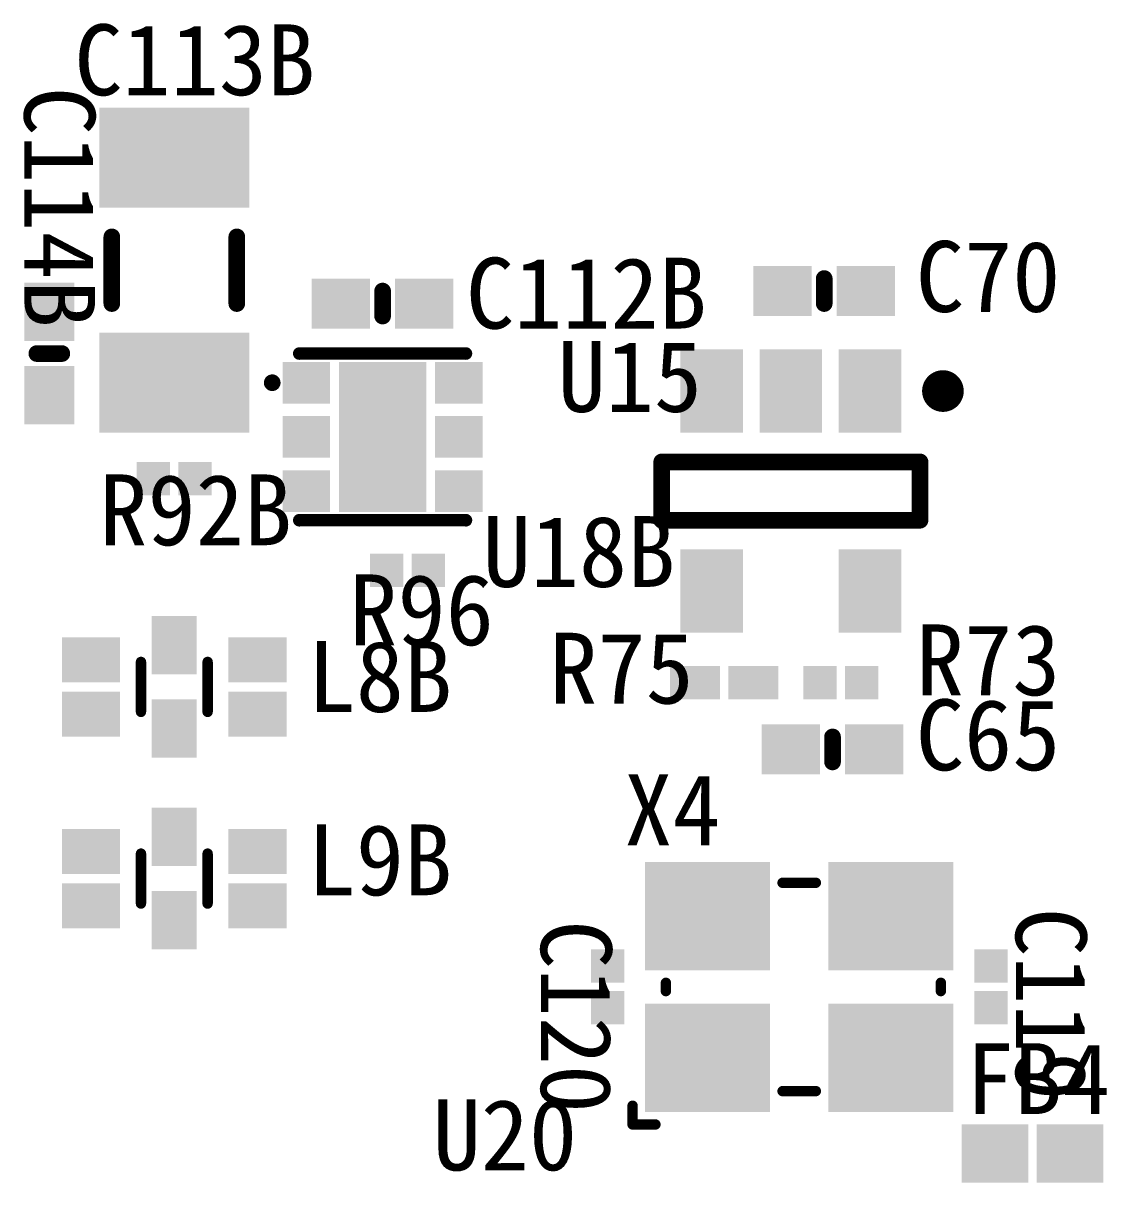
# Model space of a CAD drawing. Header units: millimetres. Extents: x 15 to 121, y 19 to 88.
# Drawn here: x 42.09 to 55.09, y 46.45 to 60.36 of the extents above; entities that cross this region are included whole.
import ezdxf

# ---------------------------------------------------------------- set-up
doc = ezdxf.new("R2010")
doc.units = ezdxf.units.MM
for name, color, linetype in [('TopOverlay', 2, 'Continuous'), ('TopPaste', 8, 'Continuous'), ('TopSolder', 216, 'Continuous')]:
    doc.layers.add(name, color=color, linetype=linetype)

# ---------------------------------------------------------------- blocks, each defined once
blk = doc.blocks.new('SX_32_41')
at = {"layer": 'TopOverlay', "const_width": 0.125}
for points in [[(-0.2, 1.25), (0.2, 1.25)], [(-1.6, -0.05), (-1.6, 0.05)], [(1.7, -0.05), (1.7, 0.05)], [(-0.2, -1.25), (0.2, -1.25)], [(-2, -1.65), (-2, -1.425)], [(-2, -1.65), (-1.725, -1.65)]]:
    blk.add_lwpolyline(points, dxfattribs=at)
at = {"layer": 'TopOverlay', "const_width": 0.0625}
for points in [[(-0.231, 1.25, 1), (-0.169, 1.25, 1)], [(0.169, 1.25, 1), (0.231, 1.25, 1)], [(-1.631, 0.05, 1), (-1.569, 0.05, 1)], [(-1.631, -0.05, 1), (-1.569, -0.05, 1)], [(1.669, 0.05, 1), (1.731, 0.05, 1)], [(1.669, -0.05, 1), (1.731, -0.05, 1)], [(-0.231, -1.25, 1), (-0.169, -1.25, 1)], [(0.169, -1.25, 1), (0.231, -1.25, 1)], [(-2.031, -1.425, 1), (-1.969, -1.425, 1)], [(-2.031, -1.65, 1), (-1.969, -1.65, 1)], [(-2.031, -1.65, 1), (-1.969, -1.65, 1)], [(-1.756, -1.65, 1), (-1.694, -1.65, 1)]]:
    blk.add_lwpolyline(points, format="xyb", close=True, dxfattribs=at)
at = {"layer": 'TopPaste'}
for points in [[(-1.8, 0.25), (-0.4, 0.25), (-1.8, 1.45), (-0.4, 1.45)], [(0.4, 0.25), (1.8, 0.25), (0.4, 1.45), (1.8, 1.45)], [(-1.8, -1.45), (-0.4, -1.45), (-1.8, -0.25), (-0.4, -0.25)], [(0.4, -1.45), (1.8, -1.45), (0.4, -0.25), (1.8, -0.25)]]:
    blk.add_solid(points, dxfattribs=at)
at = {"layer": 'TopSolder'}
for points in [[(-1.85, 0.2), (-0.35, 0.2), (-1.85, 1.5), (-0.35, 1.5)], [(0.35, 0.2), (1.85, 0.2), (0.35, 1.5), (1.85, 1.5)], [(-1.85, -1.5), (-0.35, -1.5), (-1.85, -0.2), (-0.35, -0.2)], [(0.35, -1.5), (1.85, -1.5), (0.35, -0.2), (1.85, -0.2)]]:
    blk.add_solid(points, dxfattribs=at)
blk = doc.blocks.new('UDFN6_2_2_43')
at = {"layer": 'TopOverlay', "const_width": 0.15}
for points in [[(-1, -1), (-1, 1)], [(1, -1), (1, 1)]]:
    blk.add_lwpolyline(points, dxfattribs=at)
at = {"layer": 'TopOverlay'}
for points, const_width in [([(-1.038, 1, 1), (-0.962, 1, 1)], 0.075), ([(0.962, 1, 1), (1.038, 1, 1)], 0.075), ([(-1.038, -1, 1), (-0.962, -1, 1)], 0.075), ([(0.962, -1, 1), (1.038, -1, 1)], 0.075), ([(-0.6, -1.325, 1), (-0.7, -1.325, 1)], 0.1), ([(-0.725, -1.325, 1), (-0.675, -1.325, 1)], 0.05), ([(-0.625, -1.325, 1), (-0.575, -1.325, 1)], 0.05)]:
    blk.add_lwpolyline(points, format="xyb", close=True, dxfattribs=dict(at, const_width=const_width))
at = {"layer": 'TopPaste'}
for points in [[(-0.85, 0.68), (-0.45, 0.68), (-0.85, 1.15), (-0.45, 1.15)], [(-0.2, 0.68), (0.2, 0.68), (-0.2, 1.15), (0.2, 1.15)], [(0.45, 0.68), (0.85, 0.68), (0.45, 1.15), (0.85, 1.15)], [(-0.85, -0.475), (0.85, -0.475), (-0.85, 0.475), (0.85, 0.475)], [(-0.85, -1.15), (-0.45, -1.15), (-0.85, -0.68), (-0.45, -0.68)], [(-0.2, -1.15), (0.2, -1.15), (-0.2, -0.68), (0.2, -0.68)], [(0.45, -1.15), (0.85, -1.15), (0.45, -0.68), (0.85, -0.68)]]:
    blk.add_solid(points, dxfattribs=at)
at = {"layer": 'TopSolder'}
for points in [[(-0.9, 0.63), (-0.4, 0.63), (-0.9, 1.2), (-0.4, 1.2)], [(-0.25, 0.63), (0.25, 0.63), (-0.25, 1.2), (0.25, 1.2)], [(0.4, 0.63), (0.9, 0.63), (0.4, 1.2), (0.9, 1.2)], [(-0.9, -0.525), (0.9, -0.525), (-0.9, 0.525), (0.9, 0.525)], [(-0.9, -1.2), (-0.4, -1.2), (-0.9, -0.63), (-0.4, -0.63)], [(-0.25, -1.2), (0.25, -1.2), (-0.25, -0.63), (0.25, -0.63)], [(0.4, -1.2), (0.9, -1.2), (0.4, -0.63), (0.9, -0.63)]]:
    blk.add_solid(points, dxfattribs=at)
blk = doc.blocks.new('RESC0603E_48')
at = {"layer": 'TopPaste'}
for points in [[(-0.1, -0.15), (-0.1, 0.15), (-0.4, -0.15), (-0.4, 0.15)], [(0.4, -0.15), (0.4, 0.15), (0.1, -0.15), (0.1, 0.15)]]:
    blk.add_solid(points, dxfattribs=at)
at = {"layer": 'TopSolder'}
for points in [[(-0.05, -0.2), (-0.05, 0.2), (-0.45, -0.2), (-0.45, 0.2)], [(0.45, -0.2), (0.45, 0.2), (0.05, -0.2), (0.05, 0.2)]]:
    blk.add_solid(points, dxfattribs=at)
blk = doc.blocks.new('RESC0603E_49')
at = {"layer": 'TopPaste'}
for points in [[(-0.1, -0.15), (-0.1, 0.15), (-0.4, -0.15), (-0.4, 0.15)], [(0.4, -0.15), (0.4, 0.15), (0.1, -0.15), (0.1, 0.15)]]:
    blk.add_solid(points, dxfattribs=at)
at = {"layer": 'TopSolder'}
for points in [[(-0.05, -0.2), (-0.05, 0.2), (-0.45, -0.2), (-0.45, 0.2)], [(0.45, -0.2), (0.45, 0.2), (0.05, -0.2), (0.05, 0.2)]]:
    blk.add_solid(points, dxfattribs=at)
blk = doc.blocks.new('ICMEF2012L_51')
at = {"layer": 'TopOverlay', "const_width": 0.125}
for points in [[(-0.4, -0.3), (-0.4, 0.3)], [(0.4, -0.3), (0.4, 0.3)]]:
    blk.add_lwpolyline(points, dxfattribs=at)
at = {"layer": 'TopOverlay', "const_width": 0.0625}
for points in [[(-0.431, 0.3, 1), (-0.369, 0.3, 1)], [(0.369, 0.3, 1), (0.431, 0.3, 1)], [(-0.431, -0.3, 1), (-0.369, -0.3, 1)], [(0.369, -0.3, 1), (0.431, -0.3, 1)]]:
    blk.add_lwpolyline(points, format="xyb", close=True, dxfattribs=at)
at = {"layer": 'TopPaste'}
for points in [[(0.17, 0.25), (0.17, 0.75), (-0.17, 0.25), (-0.17, 0.75)], [(-1.25, 0.155), (-0.75, 0.155), (-1.25, 0.495), (-0.75, 0.495)], [(0.75, 0.155), (1.25, 0.155), (0.75, 0.495), (1.25, 0.495)], [(-1.25, -0.495), (-0.75, -0.495), (-1.25, -0.155), (-0.75, -0.155)], [(0.17, -0.75), (0.17, -0.25), (-0.17, -0.75), (-0.17, -0.25)], [(0.75, -0.495), (1.25, -0.495), (0.75, -0.155), (1.25, -0.155)]]:
    blk.add_solid(points, dxfattribs=at)
at = {"layer": 'TopSolder'}
for points in [[(0.27, 0.15), (0.27, 0.85), (-0.27, 0.15), (-0.27, 0.85)], [(-1.35, 0.055), (-0.65, 0.055), (-1.35, 0.595), (-0.65, 0.595)], [(0.65, 0.055), (1.35, 0.055), (0.65, 0.595), (1.35, 0.595)], [(-1.35, -0.595), (-0.65, -0.595), (-1.35, -0.055), (-0.65, -0.055)], [(0.65, -0.595), (1.35, -0.595), (0.65, -0.055), (1.35, -0.055)], [(0.27, -0.85), (0.27, -0.15), (-0.27, -0.85), (-0.27, -0.15)]]:
    blk.add_solid(points, dxfattribs=at)
blk = doc.blocks.new('ICMEF2012L_52')
at = {"layer": 'TopOverlay', "const_width": 0.125}
for points in [[(-0.4, -0.3), (-0.4, 0.3)], [(0.4, -0.3), (0.4, 0.3)]]:
    blk.add_lwpolyline(points, dxfattribs=at)
at = {"layer": 'TopOverlay', "const_width": 0.0625}
for points in [[(-0.431, 0.3, 1), (-0.369, 0.3, 1)], [(0.369, 0.3, 1), (0.431, 0.3, 1)], [(-0.431, -0.3, 1), (-0.369, -0.3, 1)], [(0.369, -0.3, 1), (0.431, -0.3, 1)]]:
    blk.add_lwpolyline(points, format="xyb", close=True, dxfattribs=at)
at = {"layer": 'TopPaste'}
for points in [[(0.17, 0.25), (0.17, 0.75), (-0.17, 0.25), (-0.17, 0.75)], [(-1.25, 0.155), (-0.75, 0.155), (-1.25, 0.495), (-0.75, 0.495)], [(0.75, 0.155), (1.25, 0.155), (0.75, 0.495), (1.25, 0.495)], [(-1.25, -0.495), (-0.75, -0.495), (-1.25, -0.155), (-0.75, -0.155)], [(0.17, -0.75), (0.17, -0.25), (-0.17, -0.75), (-0.17, -0.25)], [(0.75, -0.495), (1.25, -0.495), (0.75, -0.155), (1.25, -0.155)]]:
    blk.add_solid(points, dxfattribs=at)
at = {"layer": 'TopSolder'}
for points in [[(0.27, 0.15), (0.27, 0.85), (-0.27, 0.15), (-0.27, 0.85)], [(-1.35, 0.055), (-0.65, 0.055), (-1.35, 0.595), (-0.65, 0.595)], [(0.65, 0.055), (1.35, 0.055), (0.65, 0.595), (1.35, 0.595)], [(-1.35, -0.595), (-0.65, -0.595), (-1.35, -0.055), (-0.65, -0.055)], [(0.65, -0.595), (1.35, -0.595), (0.65, -0.055), (1.35, -0.055)], [(0.27, -0.85), (0.27, -0.15), (-0.27, -0.85), (-0.27, -0.15)]]:
    blk.add_solid(points, dxfattribs=at)
blk = doc.blocks.new('INDC1005L_54')
at = {"layer": 'TopPaste'}
for points in [[(-0.1, -0.3), (-0.1, 0.3), (-0.8, -0.3), (-0.8, 0.3)], [(0.8, -0.3), (0.8, 0.3), (0.1, -0.3), (0.1, 0.3)]]:
    blk.add_solid(points, dxfattribs=at)
at = {"layer": 'TopSolder'}
for points in [[(-0.05, -0.35), (-0.05, 0.35), (-0.85, -0.35), (-0.85, 0.35)], [(0.85, -0.35), (0.85, 0.35), (0.05, -0.35), (0.05, 0.35)]]:
    blk.add_solid(points, dxfattribs=at)
blk = doc.blocks.new('CAPC0603E_61')
at = {"layer": 'TopPaste'}
for points in [[(-0.1, -0.15), (-0.1, 0.15), (-0.4, -0.15), (-0.4, 0.15)], [(0.4, -0.15), (0.4, 0.15), (0.1, -0.15), (0.1, 0.15)]]:
    blk.add_solid(points, dxfattribs=at)
at = {"layer": 'TopSolder'}
for points in [[(-0.05, -0.2), (-0.05, 0.2), (-0.45, -0.2), (-0.45, 0.2)], [(0.45, -0.2), (0.45, 0.2), (0.05, -0.2), (0.05, 0.2)]]:
    blk.add_solid(points, dxfattribs=at)
blk = doc.blocks.new('CAPC0603E_62')
at = {"layer": 'TopPaste'}
for points in [[(-0.1, -0.15), (-0.1, 0.15), (-0.4, -0.15), (-0.4, 0.15)], [(0.4, -0.15), (0.4, 0.15), (0.1, -0.15), (0.1, 0.15)]]:
    blk.add_solid(points, dxfattribs=at)
at = {"layer": 'TopSolder'}
for points in [[(-0.05, -0.2), (-0.05, 0.2), (-0.45, -0.2), (-0.45, 0.2)], [(0.45, -0.2), (0.45, 0.2), (0.05, -0.2), (0.05, 0.2)]]:
    blk.add_solid(points, dxfattribs=at)
blk = doc.blocks.new('CAPC1005L_63')
at = {"layer": 'TopOverlay', "const_width": 0.2}
blk.add_lwpolyline([(0, 0.15), (0, -0.15)], dxfattribs=at)
at = {"layer": 'TopOverlay', "const_width": 0.1}
for points in [[(-0.05, 0.15, 1), (0.05, 0.15, 1)], [(-0.05, -0.15, 1), (0.05, -0.15, 1)]]:
    blk.add_lwpolyline(points, format="xyb", close=True, dxfattribs=at)
at = {"layer": 'TopPaste'}
for points in [[(-0.2, -0.25), (-0.2, 0.25), (-0.8, -0.25), (-0.8, 0.25)], [(0.8, -0.25), (0.8, 0.25), (0.2, -0.25), (0.2, 0.25)]]:
    blk.add_solid(points, dxfattribs=at)
at = {"layer": 'TopSolder'}
for points in [[(-0.15, -0.3), (-0.15, 0.3), (-0.85, -0.3), (-0.85, 0.3)], [(0.85, -0.3), (0.85, 0.3), (0.15, -0.3), (0.15, 0.3)]]:
    blk.add_solid(points, dxfattribs=at)
blk = doc.blocks.new('CAPC1005L_64')
at = {"layer": 'TopOverlay', "const_width": 0.2}
blk.add_lwpolyline([(0, 0.15), (0, -0.15)], dxfattribs=at)
at = {"layer": 'TopOverlay', "const_width": 0.1}
for points in [[(-0.05, 0.15, 1), (0.05, 0.15, 1)], [(-0.05, -0.15, 1), (0.05, -0.15, 1)]]:
    blk.add_lwpolyline(points, format="xyb", close=True, dxfattribs=at)
at = {"layer": 'TopPaste'}
for points in [[(-0.2, -0.25), (-0.2, 0.25), (-0.8, -0.25), (-0.8, 0.25)], [(0.8, -0.25), (0.8, 0.25), (0.2, -0.25), (0.2, 0.25)]]:
    blk.add_solid(points, dxfattribs=at)
at = {"layer": 'TopSolder'}
for points in [[(-0.15, -0.3), (-0.15, 0.3), (-0.85, -0.3), (-0.85, 0.3)], [(0.85, -0.3), (0.85, 0.3), (0.15, -0.3), (0.15, 0.3)]]:
    blk.add_solid(points, dxfattribs=at)
blk = doc.blocks.new('CAPC3216L_65')
at = {"layer": 'TopOverlay', "const_width": 0.2}
for points in [[(-0.4, 0.75), (0.4, 0.75)], [(-0.4, -0.75), (0.4, -0.75)]]:
    blk.add_lwpolyline(points, dxfattribs=at)
at = {"layer": 'TopOverlay', "const_width": 0.1}
for points in [[(-0.45, 0.75, 1), (-0.35, 0.75, 1)], [(0.35, 0.75, 1), (0.45, 0.75, 1)], [(-0.45, -0.75, 1), (-0.35, -0.75, 1)], [(0.35, -0.75, 1), (0.45, -0.75, 1)]]:
    blk.add_lwpolyline(points, format="xyb", close=True, dxfattribs=at)
at = {"layer": 'TopPaste'}
for points in [[(-0.8, -0.85), (-0.8, 0.85), (-1.9, -0.85), (-1.9, 0.85)], [(1.9, -0.85), (1.9, 0.85), (0.8, -0.85), (0.8, 0.85)]]:
    blk.add_solid(points, dxfattribs=at)
at = {"layer": 'TopSolder'}
for points in [[(-0.75, -0.9), (-0.75, 0.9), (-1.95, -0.9), (-1.95, 0.9)], [(1.95, -0.9), (1.95, 0.9), (0.75, -0.9), (0.75, 0.9)]]:
    blk.add_solid(points, dxfattribs=at)
blk = doc.blocks.new('RESC0603L_67')
at = {"layer": 'TopPaste'}
for points in [[(-0.1, -0.15), (-0.1, 0.15), (-0.6, -0.15), (-0.6, 0.15)], [(0.6, -0.15), (0.6, 0.15), (0.1, -0.15), (0.1, 0.15)]]:
    blk.add_solid(points, dxfattribs=at)
at = {"layer": 'TopSolder'}
for points in [[(-0.05, -0.2), (-0.05, 0.2), (-0.65, -0.2), (-0.65, 0.2)], [(0.65, -0.2), (0.65, 0.2), (0.05, -0.2), (0.05, 0.2)]]:
    blk.add_solid(points, dxfattribs=at)
blk = doc.blocks.new('SOT23_5BL_76')
at = {"layer": 'TopOverlay'}
for points, const_width in [([(-1.075, 1.825, 1), (-1.325, 1.825, 1)], 0.25), ([(-1.388, 1.825, 1), (-1.263, 1.825, 1)], 0.125), ([(-1.137, 1.825, 1), (-1.012, 1.825, 1)], 0.125), ([(-0.4, 1.55, 1), (-0.3, 1.55, 1)], 0.1), ([(-0.4, 1.55, 1), (-0.3, 1.55, 1)], 0.1), ([(0.3, 1.55, 1), (0.4, 1.55, 1)], 0.1), ([(0.3, 1.55, 1), (0.4, 1.55, 1)], 0.1), ([(-0.4, -1.55, 1), (-0.3, -1.55, 1)], 0.1), ([(-0.4, -1.55, 1), (-0.3, -1.55, 1)], 0.1), ([(0.3, -1.55, 1), (0.4, -1.55, 1)], 0.1), ([(0.3, -1.55, 1), (0.4, -1.55, 1)], 0.1)]:
    blk.add_lwpolyline(points, format="xyb", close=True, dxfattribs=dict(at, const_width=const_width))
at = {"layer": 'TopOverlay', "const_width": 0.2}
for points in [[(-0.35, -1.55), (-0.35, 1.55)], [(0.35, 1.55), (-0.35, 1.55)], [(0.35, -1.55), (0.35, 1.55)], [(0.35, -1.55), (-0.35, -1.55)]]:
    blk.add_lwpolyline(points, dxfattribs=at)
at = {"layer": 'TopPaste'}
for points in [[(-0.75, 0.625), (-0.75, 1.275), (-1.65, 0.625), (-1.65, 1.275)], [(1.65, 0.625), (1.65, 1.275), (0.75, 0.625), (0.75, 1.275)], [(-0.75, -0.325), (-0.75, 0.325), (-1.65, -0.325), (-1.65, 0.325)], [(-0.75, -1.275), (-0.75, -0.625), (-1.65, -1.275), (-1.65, -0.625)], [(1.65, -1.275), (1.65, -0.625), (0.75, -1.275), (0.75, -0.625)]]:
    blk.add_solid(points, dxfattribs=at)
at = {"layer": 'TopSolder'}
for points in [[(-0.7, 0.575), (-0.7, 1.325), (-1.7, 0.575), (-1.7, 1.325)], [(1.7, 0.575), (1.7, 1.325), (0.7, 0.575), (0.7, 1.325)], [(-0.7, -0.375), (-0.7, 0.375), (-1.7, -0.375), (-1.7, 0.375)], [(-0.7, -1.325), (-0.7, -0.575), (-1.7, -1.325), (-1.7, -0.575)], [(1.7, -1.325), (1.7, -0.575), (0.7, -1.325), (0.7, -0.575)]]:
    blk.add_solid(points, dxfattribs=at)
blk = doc.blocks.new('RESC0603E_127')
at = {"layer": 'TopPaste'}
for points in [[(-0.1, -0.15), (-0.1, 0.15), (-0.4, -0.15), (-0.4, 0.15)], [(0.4, -0.15), (0.4, 0.15), (0.1, -0.15), (0.1, 0.15)]]:
    blk.add_solid(points, dxfattribs=at)
at = {"layer": 'TopSolder'}
for points in [[(-0.05, -0.2), (-0.05, 0.2), (-0.45, -0.2), (-0.45, 0.2)], [(0.45, -0.2), (0.45, 0.2), (0.05, -0.2), (0.05, 0.2)]]:
    blk.add_solid(points, dxfattribs=at)
blk = doc.blocks.new('CAPC1005L_242')
at = {"layer": 'TopOverlay', "const_width": 0.2}
blk.add_lwpolyline([(0, -0.15), (0, 0.15)], dxfattribs=at)
at = {"layer": 'TopOverlay', "const_width": 0.1}
for points in [[(-0.05, 0.15, 1), (0.05, 0.15, 1)], [(-0.05, -0.15, 1), (0.05, -0.15, 1)]]:
    blk.add_lwpolyline(points, format="xyb", close=True, dxfattribs=at)
at = {"layer": 'TopPaste'}
for points in [[(-0.2, -0.25), (-0.2, 0.25), (-0.8, -0.25), (-0.8, 0.25)], [(0.8, -0.25), (0.8, 0.25), (0.2, -0.25), (0.2, 0.25)]]:
    blk.add_solid(points, dxfattribs=at)
at = {"layer": 'TopSolder'}
for points in [[(-0.15, -0.3), (-0.15, 0.3), (-0.85, -0.3), (-0.85, 0.3)], [(0.85, -0.3), (0.85, 0.3), (0.15, -0.3), (0.15, 0.3)]]:
    blk.add_solid(points, dxfattribs=at)
blk = doc.blocks.new('CAPC1005L_245')
at = {"layer": 'TopOverlay', "const_width": 0.2}
blk.add_lwpolyline([(0, -0.15), (0, 0.15)], dxfattribs=at)
at = {"layer": 'TopOverlay', "const_width": 0.1}
for points in [[(-0.05, 0.15, 1), (0.05, 0.15, 1)], [(-0.05, -0.15, 1), (0.05, -0.15, 1)]]:
    blk.add_lwpolyline(points, format="xyb", close=True, dxfattribs=at)
at = {"layer": 'TopPaste'}
for points in [[(-0.2, -0.25), (-0.2, 0.25), (-0.8, -0.25), (-0.8, 0.25)], [(0.8, -0.25), (0.8, 0.25), (0.2, -0.25), (0.2, 0.25)]]:
    blk.add_solid(points, dxfattribs=at)
at = {"layer": 'TopSolder'}
for points in [[(-0.15, -0.3), (-0.15, 0.3), (-0.85, -0.3), (-0.85, 0.3)], [(0.85, -0.3), (0.85, 0.3), (0.15, -0.3), (0.15, 0.3)]]:
    blk.add_solid(points, dxfattribs=at)

msp = doc.modelspace()

# ---------------------------------------------------------------- block references
for name, p, rotation in [('CAPC3216L_65', (43.9, 57.4), 90), ('CAPC1005L_242', (51.7, 57.15), 360), ('CAPC1005L_63', (42.4, 56.4), 90), ('CAPC1005L_64', (46.4, 57), 180), ('UDFN6_2_2_43', (46.4, 55.4), 270), ('SOT23_5BL_76', (51.3, 54.75), 270), ('RESC0603E_49', (43.9, 54.9), 180), ('RESC0603E_48', (46.7, 53.8), 180), ('ICMEF2012L_52', (43.9, 52.4), 360), ('RESC0603L_67', (50.5, 52.45), 180), ('RESC0603E_127', (51.9, 52.45), 180), ('CAPC1005L_245', (51.8, 51.65), 360), ('ICMEF2012L_51', (43.9, 50.1), 360), ('SX_32_41', (51.4, 48.8), 360), ('CAPC0603E_61', (49.1, 48.8), 270), ('CAPC0603E_62', (53.7, 48.8), 90), ('INDC1005L_54', (54.2, 46.8), 180)]:
    msp.add_blockref(name, p, dxfattribs=dict(rotation=rotation))

# ---------------------------------------------------------------- texts
at = {"layer": 'TopOverlay'}
for s, p in [('C113B', (42.7, 59.5)), ('C70', (52.8, 56.9)), ('C112B', (47.4, 56.7)), ('U15', (48.5, 55.7)), ('R92B', (43, 54.1)), ('U18B', (47.6, 53.6)), ('R96', (46, 52.9)), ('R75', (48.4, 52.2)), ('R73', (52.8, 52.3)), ('L8B', (45.5, 52.1)), ('C65', (52.8, 51.4)), ('X4', (49.3, 50.5)), ('L9B', (45.5, 49.9)), ('FB4', (53.4, 47.275)), ('U20', (47, 46.6))]:
    msp.add_text(s, height=0.85, dxfattribs=at).set_placement(p)
for s, p in [('C114B', (42.1, 59.6)), ('C119', (54, 49.75)), ('C120', (48.3, 49.6))]:
    msp.add_text(s, height=0.85, rotation=270, dxfattribs=at).set_placement(p)

doc.saveas('drawing.dxf')
